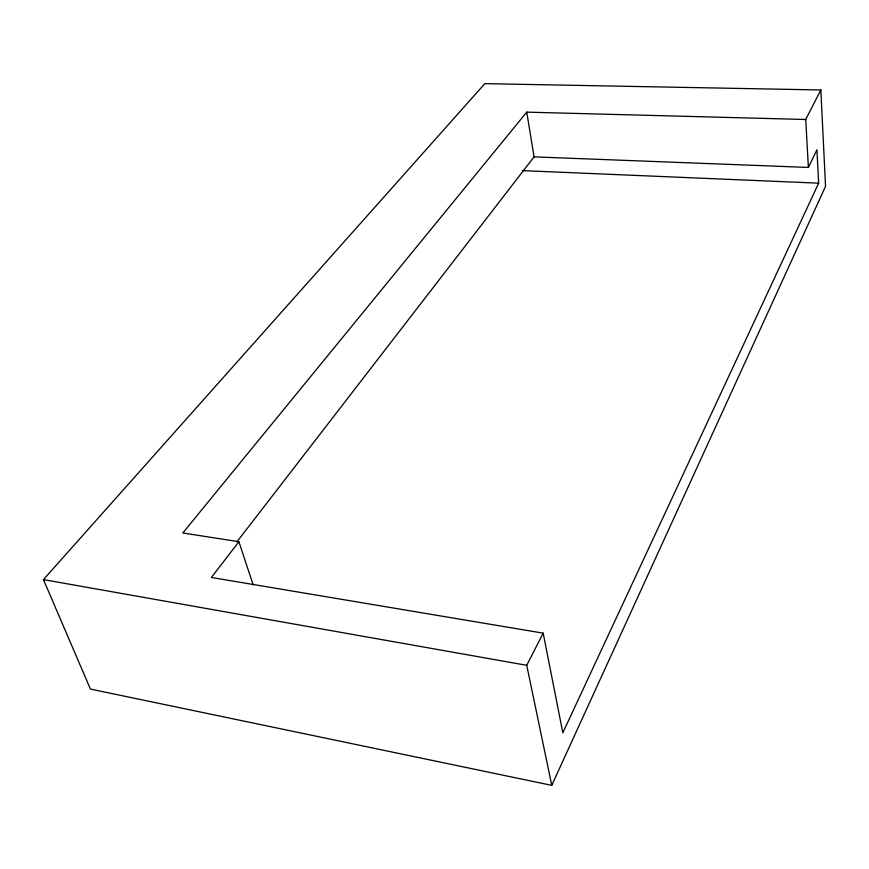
<?xml version="1.0" encoding="UTF-8"?>
<svg xmlns="http://www.w3.org/2000/svg" width="869" height="869" viewBox="0 0 869 869"><rect width="100%" height="100%" fill="white"/><g stroke="black" fill="none" stroke-linecap="round" stroke-linejoin="round"><path stroke-width="1.3" d="M551.761 785.359L825.55 186.314L820.825 89.974L484.848 83.641L43.45 579.601L90.419 689.084L551.761 785.359L526.744 665.317L543.179 633.153L211.363 577.472L238.91 541.724L182.827 532.979L526.744 112.134L805.726 119.498L820.825 89.974M236.802 541.984L534.066 156.865L808.387 167.445L816.925 149.783L818.652 183.174L562.83 732.839L543.179 633.153M522.617 170.628L818.652 183.174M43.45 579.601L526.744 665.317M238.91 541.724L253.205 584.989M526.744 112.134L534.066 156.865M805.726 119.498L808.387 167.445"/></g></svg>
